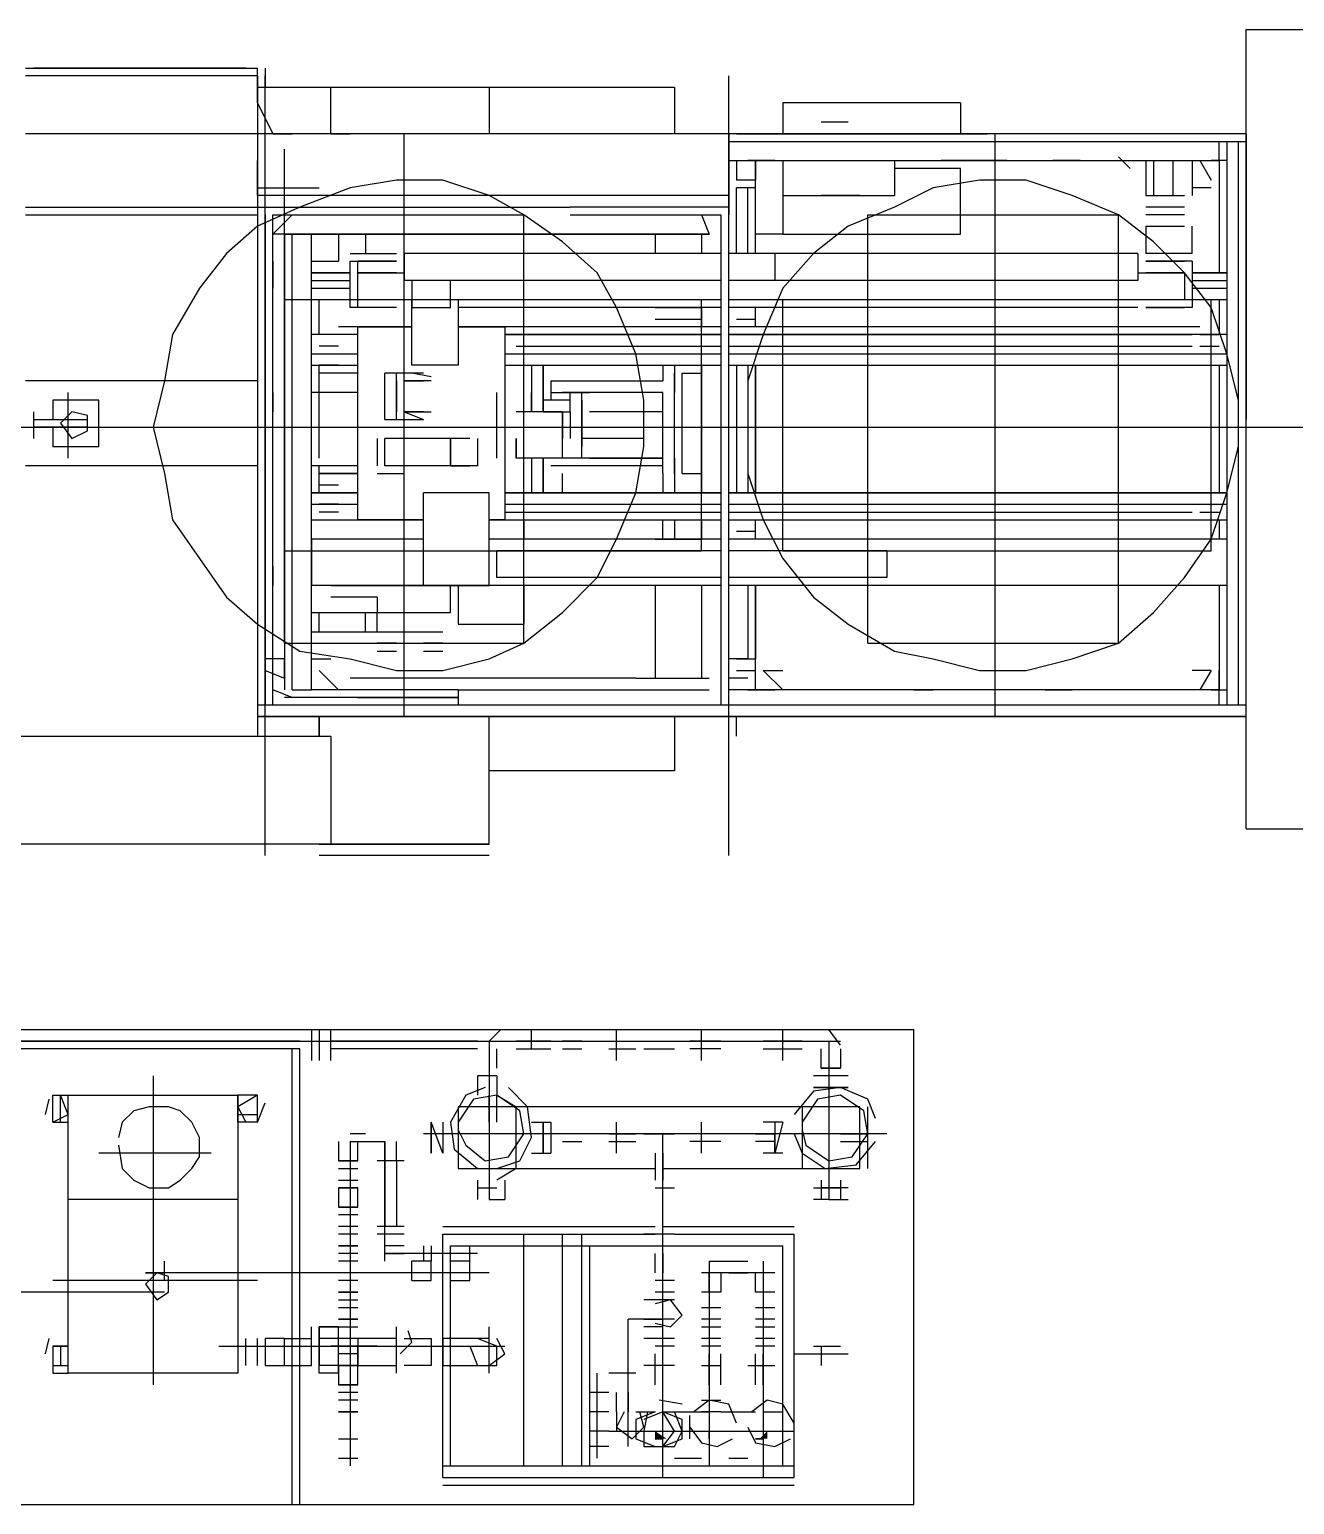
# Model space of a CAD drawing. Header units: millimetres. Extents: x 5 to 415, y 48 to 251.
# Drawn here: x 256.35 to 262.12, y 150.58 to 157.32 of the extents above; entities that cross this region are included whole.
import ezdxf

# ---------------------------------------------------------------- set-up
doc = ezdxf.new("R2010")
doc.units = ezdxf.units.MM
doc.layers.add('H', color=7, linetype='Continuous')
doc.layers.add('P', color=7, linetype='Continuous')

msp = doc.modelspace()

# ---------------------------------------------------------------- hatches: boundary and pattern name
at = {"layer": 'H', "linetype": 'Continuous'}
for points in [[(259.203, 150.883), (259.203, 150.918), (259.256, 150.883), (259.203, 150.883)], [(259.68, 150.883), (259.715, 150.918), (259.715, 150.883), (259.68, 150.883)]]:
    msp.add_hatch(color=256, dxfattribs=at).paths.add_polyline_path(points)

# ---------------------------------------------------------------- linework, layer by layer
at = {"layer": 'P'}
for points in [[(261.902, 157.321), (272.574, 157.321)], [(261.902, 153.67), (261.902, 157.321)], [(256.328, 157.145), (257.387, 157.145)], [(257.334, 157.145), (256.364, 157.145)], [(256.399, 157.145), (256.487, 157.145)], [(256.611, 157.145), (256.487, 157.145)], [(256.611, 157.145), (256.822, 157.145)], [(256.875, 157.145), (257.087, 157.145)], [(257.087, 157.145), (257.246, 157.145)], [(257.246, 157.145), (257.334, 157.145)], [(257.387, 156.986), (257.387, 157.145)], [(257.422, 157.145), (257.422, 157.057)], [(257.422, 157.145), (257.422, 157.057)], [(257.387, 157.11), (256.328, 157.11)], [(257.387, 157.11), (257.387, 156.845)], [(257.422, 153.547), (257.422, 157.11)], [(259.539, 153.547), (259.539, 157.11)], [(257.387, 157.057), (257.722, 157.057)], [(257.387, 157.057), (257.722, 157.057)], [(257.422, 157.057), (257.669, 157.057)], [(257.669, 157.057), (258.445, 157.057)], [(257.722, 156.845), (257.722, 157.057)], [(257.722, 156.845), (257.722, 157.057)], [(258.445, 157.057), (258.445, 156.845)], [(258.445, 157.057), (259.292, 157.057)], [(259.292, 157.057), (259.292, 156.845)], [(257.387, 156.986), (257.387, 156.845)], [(257.387, 156.986), (257.387, 156.845)], [(257.387, 156.986), (257.457, 156.845)], [(260.597, 156.986), (259.786, 156.986)], [(259.786, 156.986), (259.786, 156.845)], [(260.597, 156.986), (260.597, 156.845)], [(260.085, 156.898), (259.962, 156.898)], [(257.387, 156.845), (256.328, 156.845)], [(257.387, 156.845), (256.328, 156.845)], [(259.539, 156.845), (257.387, 156.845)], [(257.387, 156.845), (257.387, 156.563)], [(257.387, 156.845), (257.387, 156.51)], [(257.457, 156.845), (257.387, 156.845)], [(257.387, 156.81), (257.387, 156.722)], [(257.387, 156.81), (257.387, 156.722)], [(257.457, 156.845), (257.545, 156.845)], [(257.457, 156.845), (257.545, 156.845)], [(257.722, 156.845), (257.81, 156.845)], [(258.057, 154.182), (258.057, 156.845)], [(261.902, 156.845), (259.539, 156.845)], [(259.539, 156.845), (259.539, 156.722)], [(259.539, 156.845), (259.539, 156.563)], [(259.539, 156.81), (261.902, 156.81)], [(259.539, 156.81), (261.814, 156.81)], [(259.539, 156.81), (261.902, 156.81)], [(259.539, 156.722), (259.539, 156.81)], [(259.574, 156.845), (260.72, 156.845)], [(261.902, 156.845), (260.72, 156.845)], [(260.756, 154.182), (260.756, 156.845)], [(261.779, 156.722), (261.779, 156.81)], [(261.814, 156.81), (261.814, 154.234)], [(261.867, 154.234), (261.867, 156.81)], [(261.867, 154.234), (261.867, 156.81)], [(261.902, 156.845), (261.902, 155.54)], [(261.902, 154.234), (261.902, 156.81)], [(257.51, 156.475), (257.51, 156.774)], [(261.32, 156.739), (261.373, 156.686)], [(257.387, 156.722), (257.387, 156.563)], [(257.387, 156.563), (257.387, 156.722)], [(259.539, 156.598), (259.539, 156.722)], [(259.539, 156.598), (259.539, 156.722)], [(259.539, 156.722), (261.779, 156.722)], [(259.574, 156.722), (259.574, 156.633)], [(259.75, 156.722), (259.627, 156.722)], [(259.662, 156.298), (259.662, 156.722)], [(259.662, 156.722), (259.662, 156.633)], [(259.786, 156.722), (259.786, 156.563)], [(260.297, 156.722), (260.297, 156.563)], [(260.597, 156.686), (260.297, 156.686)], [(260.809, 156.722), (260.509, 156.722)], [(260.597, 156.386), (260.597, 156.686)], [(261.144, 156.722), (261.02, 156.722)], [(261.444, 156.722), (261.444, 156.563)], [(261.479, 156.722), (261.479, 156.563)], [(261.567, 156.722), (261.567, 156.563)], [(261.655, 156.722), (261.655, 156.563)], [(261.655, 156.686), (261.655, 156.598)], [(261.691, 156.722), (261.743, 156.633)], [(261.814, 156.722), (261.743, 156.722)], [(261.779, 156.722), (261.779, 156.21)], [(261.779, 156.722), (261.779, 156.633)], [(257.387, 156.598), (257.669, 156.598)], [(257.81, 156.598), (257.581, 156.51)], [(258.022, 156.633), (257.81, 156.598)], [(258.233, 156.633), (258.022, 156.633)], [(258.445, 156.563), (258.233, 156.633)], [(259.662, 156.633), (259.574, 156.633)], [(259.574, 156.298), (259.574, 156.598)], [(259.574, 156.298), (259.574, 156.598)], [(259.662, 156.598), (259.574, 156.598)], [(259.627, 156.298), (259.627, 156.598)], [(259.662, 156.298), (259.662, 156.598)], [(260.473, 156.598), (260.297, 156.51)], [(260.685, 156.633), (260.473, 156.598)], [(260.897, 156.633), (260.685, 156.633)], [(261.108, 156.563), (260.897, 156.633)], [(261.743, 156.598), (261.655, 156.598)], [(261.814, 156.598), (261.814, 156.298)], [(261.814, 156.598), (261.814, 156.298)], [(259.539, 156.563), (257.387, 156.563)], [(257.387, 156.563), (257.387, 156.475)], [(257.387, 156.563), (257.387, 156.475)], [(258.392, 156.563), (258.269, 156.563)], [(258.604, 156.475), (258.445, 156.563)], [(258.727, 156.563), (258.48, 156.563)], [(259.539, 156.563), (259.539, 156.475)], [(259.539, 156.563), (259.539, 156.475)], [(259.786, 156.563), (259.786, 156.386)], [(259.786, 156.563), (260.297, 156.563)], [(259.786, 156.563), (260.297, 156.563)], [(260.138, 156.563), (259.962, 156.563)], [(259.962, 156.563), (260.085, 156.563)], [(261.32, 156.475), (261.108, 156.563)], [(261.444, 156.563), (261.62, 156.563)], [(256.328, 156.51), (257.387, 156.51)], [(256.328, 156.475), (257.387, 156.475)], [(257.387, 156.51), (258.092, 156.51)], [(257.387, 156.51), (258.092, 156.51)], [(257.581, 156.51), (257.387, 156.422)], [(257.387, 156.475), (257.387, 154.234)], [(257.387, 156.475), (257.387, 155.716)], [(257.422, 156.475), (257.422, 154.234)], [(257.422, 156.475), (257.422, 154.234)], [(257.457, 156.475), (258.092, 156.475)], [(257.457, 154.234), (257.457, 156.475)], [(257.545, 156.475), (257.457, 156.386)], [(257.51, 154.517), (257.51, 156.475)], [(257.51, 156.475), (258.604, 156.475)], [(258.092, 156.51), (258.815, 156.51)], [(258.604, 154.517), (258.604, 156.475)], [(258.78, 156.351), (258.604, 156.475)], [(259.539, 156.51), (258.815, 156.51)], [(259.539, 156.51), (258.815, 156.51)], [(258.815, 156.475), (259.503, 156.475)], [(259.415, 156.475), (259.45, 156.386)], [(259.503, 156.475), (259.503, 154.234)], [(259.539, 154.234), (259.539, 156.475)], [(259.539, 154.234), (259.539, 156.475)], [(259.539, 154.234), (259.539, 156.475)], [(260.297, 156.51), (260.085, 156.422)], [(260.174, 154.517), (260.174, 156.475)], [(260.174, 156.475), (261.32, 156.475)], [(261.32, 154.517), (261.32, 156.475)], [(261.479, 156.351), (261.32, 156.475)], [(261.62, 156.51), (261.444, 156.51)], [(261.62, 156.51), (261.444, 156.51)], [(261.62, 156.475), (261.444, 156.475)], [(257.387, 156.422), (257.246, 156.298)], [(260.085, 156.422), (259.927, 156.298)], [(261.444, 156.422), (261.444, 156.298)], [(261.444, 156.422), (261.62, 156.422)], [(261.655, 156.298), (261.655, 156.422)], [(259.45, 156.386), (257.457, 156.386)], [(257.545, 156.386), (257.457, 156.386)], [(257.457, 156.139), (257.457, 156.351)], [(257.51, 156.386), (259.45, 156.386)], [(257.51, 156.386), (257.51, 154.305)], [(257.545, 154.305), (257.545, 156.386)], [(257.545, 156.386), (257.634, 156.386)], [(257.634, 154.305), (257.634, 156.386)], [(257.634, 154.305), (257.634, 156.386)], [(259.45, 156.386), (257.634, 156.386)], [(257.757, 156.386), (257.757, 156.263)], [(257.881, 156.386), (257.881, 156.298)], [(258.939, 156.21), (258.78, 156.351)], [(259.203, 156.386), (259.203, 156.298)], [(259.415, 156.386), (259.415, 156.298)], [(259.786, 156.386), (259.662, 156.386)], [(259.786, 156.386), (260.597, 156.386)], [(261.62, 156.21), (261.479, 156.351)], [(257.246, 156.298), (257.122, 156.139)], [(257.457, 156.263), (257.457, 156.139)], [(257.634, 156.263), (257.757, 156.263)], [(257.81, 156.298), (258.022, 156.298)], [(257.81, 156.263), (258.022, 156.263)], [(257.81, 156.051), (257.81, 156.263)], [(258.022, 156.263), (257.845, 156.263)], [(257.845, 156.051), (257.845, 156.263)], [(257.969, 156.263), (257.881, 156.263)], [(259.503, 156.298), (258.057, 156.298)], [(258.057, 156.298), (258.057, 156.175)], [(259.75, 156.298), (259.539, 156.298)], [(259.75, 156.298), (259.75, 156.175)], [(261.408, 156.298), (259.75, 156.298)], [(259.75, 156.298), (259.75, 156.175)], [(259.927, 156.298), (259.786, 156.139)], [(261.408, 156.298), (261.408, 156.175)], [(261.655, 156.298), (261.444, 156.298)], [(261.444, 156.263), (261.62, 156.263)], [(261.655, 156.263), (261.444, 156.263)], [(261.567, 156.263), (261.479, 156.263)], [(261.655, 156.263), (261.655, 156.051)], [(261.655, 156.263), (261.655, 156.051)], [(261.779, 156.298), (261.779, 156.21)], [(257.81, 156.21), (257.634, 156.21)], [(257.634, 156.21), (257.81, 156.21)], [(257.81, 156.21), (257.669, 156.21)], [(257.757, 156.21), (257.669, 156.21)], [(257.845, 156.087), (257.845, 156.21)], [(258.022, 156.21), (257.845, 156.21)], [(257.845, 156.21), (257.933, 156.21)], [(257.933, 156.21), (258.057, 156.21)], [(259.027, 156.051), (258.939, 156.21)], [(261.408, 156.21), (261.532, 156.21)], [(261.62, 156.21), (261.444, 156.21)], [(261.62, 156.21), (261.444, 156.21)], [(261.479, 156.21), (261.62, 156.21)], [(261.532, 156.21), (261.62, 156.21)], [(261.62, 156.21), (261.62, 156.087)], [(261.743, 156.051), (261.62, 156.21)], [(261.814, 156.21), (261.655, 156.21)], [(261.655, 156.21), (261.814, 156.21)], [(257.122, 156.139), (256.999, 155.928)], [(257.634, 156.175), (257.81, 156.175)], [(257.634, 156.139), (257.81, 156.139)], [(257.634, 156.139), (257.81, 156.139)], [(259.503, 156.175), (258.057, 156.175)], [(258.092, 156.175), (258.092, 156.051)], [(258.269, 156.051), (258.269, 156.175)], [(259.75, 156.175), (259.539, 156.175)], [(259.786, 156.139), (259.697, 155.928)], [(261.408, 156.175), (259.75, 156.175)], [(261.655, 156.175), (261.814, 156.175)], [(261.655, 156.139), (261.814, 156.139)], [(261.655, 156.139), (261.814, 156.139)], [(257.51, 156.087), (259.415, 156.087)], [(257.634, 156.087), (257.81, 156.087)], [(257.669, 155.998), (257.669, 156.087)], [(257.845, 156.087), (257.933, 156.087)], [(257.933, 156.087), (258.092, 156.087)], [(258.092, 155.787), (258.092, 156.087)], [(258.269, 156.087), (259.503, 156.087)], [(258.304, 156.087), (258.304, 155.787)], [(259.415, 154.94), (259.415, 156.087)], [(259.539, 156.087), (261.532, 156.087)], [(259.786, 154.94), (259.786, 156.087)], [(259.786, 156.087), (261.743, 156.087)], [(261.532, 156.087), (261.62, 156.087)], [(261.655, 156.087), (261.814, 156.087)], [(261.743, 154.94), (261.743, 156.087)], [(261.779, 156.087), (261.779, 155.928)], [(257.669, 155.928), (257.669, 155.998)], [(258.022, 156.051), (257.81, 156.051)], [(258.022, 156.051), (257.81, 156.051)], [(258.022, 156.051), (257.845, 156.051)], [(258.022, 156.051), (257.845, 156.051)], [(258.092, 156.051), (258.269, 156.051)], [(259.503, 156.051), (258.304, 156.051)], [(259.503, 156.051), (258.304, 156.051)], [(259.115, 155.84), (259.027, 156.051)], [(259.203, 156.051), (259.415, 156.051)], [(259.203, 155.998), (259.415, 155.998)], [(259.415, 156.051), (259.415, 155.963)], [(259.415, 155.963), (259.415, 156.051)], [(259.415, 155.963), (259.415, 156.051)], [(259.75, 156.051), (259.539, 156.051)], [(259.75, 156.051), (259.539, 156.051)], [(259.662, 156.051), (259.574, 156.051)], [(259.574, 155.998), (259.662, 155.998)], [(259.662, 155.963), (259.662, 156.051)], [(261.408, 156.051), (259.75, 156.051)], [(261.408, 156.051), (259.75, 156.051)], [(261.444, 156.051), (261.62, 156.051)], [(261.444, 156.051), (261.62, 156.051)], [(261.655, 156.051), (261.444, 156.051)], [(261.655, 156.051), (261.444, 156.051)], [(261.567, 156.051), (261.479, 156.051)], [(261.479, 156.051), (261.62, 156.051)], [(261.814, 155.84), (261.743, 156.051)], [(256.999, 155.928), (256.963, 155.716)], [(257.757, 155.928), (257.634, 155.928)], [(257.757, 155.928), (257.669, 155.928)], [(257.845, 155.963), (257.757, 155.963)], [(258.092, 155.963), (257.757, 155.963)], [(257.845, 155.928), (257.757, 155.928)], [(257.845, 155.963), (258.092, 155.963)], [(257.845, 155.081), (257.845, 155.963)], [(258.304, 155.963), (258.516, 155.963)], [(259.503, 155.963), (258.304, 155.963)], [(258.516, 155.963), (258.516, 155.081)], [(259.503, 155.963), (258.516, 155.963)], [(259.503, 155.928), (258.516, 155.928)], [(258.516, 155.928), (259.503, 155.928)], [(259.75, 155.963), (259.539, 155.963)], [(259.75, 155.963), (259.539, 155.963)], [(259.75, 155.928), (259.539, 155.928)], [(259.539, 155.928), (261.655, 155.928)], [(259.697, 155.928), (259.627, 155.716)], [(261.691, 155.963), (259.75, 155.963)], [(261.691, 155.963), (259.75, 155.963)], [(261.691, 155.928), (259.75, 155.928)], [(261.814, 155.928), (261.691, 155.928)], [(261.691, 155.928), (261.779, 155.928)], [(257.757, 155.875), (257.669, 155.875)], [(258.568, 155.875), (259.503, 155.875)], [(259.539, 155.875), (261.655, 155.875)], [(261.691, 155.875), (261.779, 155.875)], [(257.634, 155.84), (257.845, 155.84)], [(257.634, 155.84), (257.845, 155.84)], [(257.634, 155.787), (257.757, 155.787)], [(257.669, 155.663), (257.669, 155.787)], [(257.757, 155.787), (257.669, 155.787)], [(257.757, 155.787), (257.845, 155.787)], [(257.757, 155.787), (257.845, 155.787)], [(258.304, 155.787), (258.092, 155.787)], [(258.516, 155.84), (259.503, 155.84)], [(258.516, 155.84), (259.503, 155.84)], [(258.516, 155.787), (259.503, 155.787)], [(258.516, 155.787), (259.503, 155.787)], [(258.639, 155.787), (258.639, 155.575)], [(258.692, 155.787), (258.692, 155.575)], [(258.692, 155.787), (258.692, 155.575)], [(258.692, 155.787), (258.692, 155.575)], [(258.692, 155.575), (258.692, 155.787)], [(259.151, 155.628), (259.115, 155.84)], [(259.239, 155.787), (259.239, 155.716)], [(259.292, 155.787), (259.292, 155.663)], [(259.415, 155.787), (259.415, 155.205)], [(259.415, 155.205), (259.415, 155.787)], [(259.415, 155.205), (259.415, 155.787)], [(259.539, 155.84), (261.814, 155.84)], [(259.539, 155.84), (261.814, 155.84)], [(259.539, 155.787), (259.75, 155.787)], [(259.539, 155.787), (259.75, 155.787)], [(259.574, 155.787), (259.574, 155.205)], [(259.574, 155.787), (259.574, 155.205)], [(259.627, 155.787), (259.627, 155.205)], [(259.662, 155.787), (259.662, 155.205)], [(259.662, 155.205), (259.662, 155.787)], [(259.75, 155.787), (261.691, 155.787)], [(259.75, 155.787), (261.691, 155.787)], [(261.691, 155.787), (261.814, 155.787)], [(261.779, 155.787), (261.779, 155.205)], [(261.867, 155.628), (261.814, 155.84)], [(257.387, 155.716), (256.328, 155.716)], [(257.387, 155.716), (256.328, 155.716)], [(256.963, 155.716), (256.91, 155.504)], [(257.387, 155.716), (257.387, 155.328)], [(257.845, 155.751), (257.669, 155.751)], [(257.845, 155.751), (257.669, 155.751)], [(258.145, 155.751), (257.969, 155.751)], [(257.969, 155.54), (257.969, 155.751)], [(258.022, 155.54), (258.022, 155.751)], [(258.022, 155.716), (258.022, 155.575)], [(258.022, 155.716), (258.022, 155.575)], [(258.022, 155.575), (258.022, 155.716)], [(258.022, 155.716), (258.022, 155.575)], [(258.057, 155.716), (258.145, 155.716)], [(258.057, 155.575), (258.057, 155.716)], [(258.057, 155.716), (258.145, 155.716)], [(258.18, 155.716), (258.057, 155.716)], [(258.18, 155.734), (258.092, 155.751)], [(258.727, 155.716), (258.727, 155.628)], [(258.727, 155.716), (258.904, 155.716)], [(258.727, 155.716), (259.239, 155.716)], [(259.292, 155.293), (259.292, 155.751)], [(259.327, 155.293), (259.327, 155.751)], [(259.327, 155.751), (259.415, 155.751)], [(259.627, 155.716), (259.627, 155.504)], [(261.814, 155.751), (261.814, 155.293)], [(261.814, 155.751), (261.814, 155.293)], [(256.522, 155.363), (256.522, 155.663)], [(257.457, 155.663), (257.457, 155.575)], [(257.845, 155.663), (257.634, 155.663)], [(257.669, 155.363), (257.669, 155.663)], [(258.48, 155.363), (258.48, 155.663)], [(258.639, 155.575), (258.639, 155.663)], [(258.727, 155.663), (258.904, 155.663)], [(258.868, 155.663), (258.78, 155.663)], [(258.815, 155.575), (258.815, 155.663)], [(258.868, 155.363), (258.868, 155.663)], [(259.239, 155.663), (258.868, 155.663)], [(259.239, 155.663), (258.904, 155.663)], [(259.239, 155.575), (259.239, 155.663)], [(256.452, 155.628), (256.452, 155.54)], [(256.663, 155.628), (256.452, 155.628)], [(256.663, 155.416), (256.663, 155.628)], [(258.78, 155.628), (258.692, 155.628)], [(258.815, 155.628), (258.727, 155.628)], [(258.868, 155.628), (258.868, 155.416)], [(259.151, 155.416), (259.151, 155.628)], [(261.867, 155.416), (261.867, 155.628)], [(256.364, 155.575), (256.364, 155.452)], [(256.364, 155.54), (256.487, 155.54)], [(256.54, 155.575), (256.487, 155.522)], [(256.54, 155.575), (256.487, 155.522)], [(256.54, 155.575), (256.487, 155.522)], [(256.487, 155.54), (256.611, 155.54)], [(256.487, 155.522), (256.54, 155.452)], [(256.487, 155.522), (256.54, 155.452)], [(256.487, 155.522), (256.54, 155.452)], [(256.611, 155.557), (256.54, 155.575)], [(256.611, 155.557), (256.54, 155.575)], [(256.611, 155.557), (256.54, 155.575)], [(256.611, 155.487), (256.611, 155.557)], [(256.611, 155.487), (256.611, 155.557)], [(256.611, 155.487), (256.611, 155.557)], [(257.969, 155.54), (258.145, 155.54)], [(258.145, 155.575), (258.057, 155.575)], [(258.145, 155.575), (258.057, 155.575)], [(258.057, 155.575), (258.18, 155.575)], [(258.057, 155.575), (258.145, 155.54)], [(258.516, 155.54), (258.516, 155.452)], [(258.78, 155.575), (258.568, 155.575)], [(258.692, 155.575), (258.815, 155.575)], [(258.78, 155.363), (258.78, 155.575)], [(258.78, 155.575), (258.78, 155.452)], [(258.78, 155.575), (258.78, 155.452)], [(258.815, 155.575), (258.815, 155.452)], [(258.815, 155.575), (258.815, 155.452)], [(259.239, 155.575), (258.904, 155.575)], [(259.239, 155.452), (259.239, 155.575)], [(259.239, 155.452), (259.239, 155.575)], [(192.687, 155.504), (277.072, 155.504)], [(251.583, 155.504), (262.079, 155.504)], [(256.487, 155.504), (256.364, 155.504)], [(256.452, 155.504), (256.452, 155.416)], [(256.611, 155.504), (256.487, 155.504)], [(256.54, 155.452), (256.611, 155.487)], [(256.54, 155.452), (256.611, 155.487)], [(256.54, 155.452), (256.611, 155.487)], [(256.91, 155.504), (256.963, 155.293)], [(257.51, 155.416), (257.51, 155.504)], [(257.933, 155.504), (258.057, 155.504)], [(257.933, 155.452), (257.933, 155.328)], [(257.969, 155.328), (257.969, 155.452)], [(257.969, 155.328), (257.969, 155.452)], [(258.269, 155.452), (257.969, 155.452)], [(257.969, 155.328), (257.969, 155.452)], [(258.269, 155.328), (258.269, 155.452)], [(258.269, 155.452), (258.269, 155.328)], [(258.269, 155.452), (258.269, 155.328)], [(258.357, 155.452), (258.269, 155.452)], [(258.392, 155.452), (258.392, 155.328)], [(258.568, 155.363), (258.568, 155.452)], [(258.568, 155.452), (258.568, 155.363)], [(259.151, 155.452), (258.868, 155.452)], [(259.239, 155.363), (259.239, 155.452)], [(259.627, 155.504), (259.627, 155.293)], [(261.902, 154.182), (261.902, 155.504)], [(256.452, 155.416), (256.663, 155.416)], [(259.115, 155.205), (259.151, 155.416)], [(261.814, 155.205), (261.867, 155.416)], [(257.387, 155.328), (256.328, 155.328)], [(257.387, 155.328), (256.328, 155.328)], [(257.387, 155.328), (257.387, 154.093)], [(257.457, 155.293), (257.457, 155.363)], [(257.845, 155.328), (257.634, 155.328)], [(257.669, 155.205), (257.669, 155.328)], [(258.269, 155.328), (257.969, 155.328)], [(258.392, 155.328), (258.269, 155.328)], [(258.269, 155.328), (258.357, 155.328)], [(258.78, 155.363), (258.568, 155.363)], [(258.639, 155.363), (258.639, 155.205)], [(258.692, 155.363), (258.692, 155.205)], [(258.692, 155.363), (258.692, 155.205)], [(258.692, 155.363), (258.692, 155.205)], [(258.692, 155.205), (258.692, 155.363)], [(258.904, 155.363), (258.727, 155.363)], [(258.904, 155.328), (258.727, 155.328)], [(259.239, 155.328), (258.727, 155.328)], [(258.868, 155.363), (258.78, 155.363)], [(259.239, 155.363), (258.868, 155.363)], [(258.904, 155.363), (259.239, 155.363)], [(259.239, 155.293), (259.239, 155.363)], [(259.292, 155.363), (259.292, 155.205)], [(256.963, 155.293), (256.999, 155.081)], [(257.845, 155.293), (257.669, 155.293)], [(257.669, 155.293), (257.845, 155.293)], [(257.933, 155.293), (258.057, 155.293)], [(258.78, 155.205), (258.78, 155.293)], [(259.239, 155.293), (259.239, 155.205)], [(259.327, 155.293), (259.415, 155.293)], [(259.627, 155.293), (259.697, 155.081)], [(257.757, 155.205), (257.634, 155.205)], [(257.634, 155.205), (257.845, 155.205)], [(257.757, 155.24), (257.669, 155.24)], [(257.845, 155.205), (257.757, 155.205)], [(257.845, 155.205), (257.757, 155.205)], [(258.445, 155.205), (258.145, 155.205)], [(258.145, 154.781), (258.145, 155.205)], [(258.445, 154.781), (258.445, 155.205)], [(258.516, 155.205), (259.503, 155.205)], [(259.503, 155.205), (258.516, 155.205)], [(259.503, 155.205), (258.516, 155.205)], [(259.027, 154.993), (259.115, 155.205)], [(259.539, 155.205), (261.814, 155.205)], [(259.75, 155.205), (259.539, 155.205)], [(259.75, 155.205), (259.539, 155.205)], [(261.691, 155.205), (259.75, 155.205)], [(261.691, 155.205), (259.75, 155.205)], [(261.814, 155.205), (261.691, 155.205)], [(261.743, 154.993), (261.814, 155.205)], [(257.634, 155.152), (257.845, 155.152)], [(257.757, 155.152), (257.669, 155.152)], [(257.757, 155.116), (257.669, 155.116)], [(258.516, 155.152), (259.503, 155.152)], [(258.516, 155.116), (259.503, 155.116)], [(258.568, 155.116), (259.503, 155.116)], [(259.539, 155.152), (261.814, 155.152)], [(259.539, 155.116), (261.655, 155.116)], [(259.539, 155.116), (261.655, 155.116)], [(261.691, 155.152), (261.779, 155.152)], [(261.691, 155.116), (261.779, 155.116)], [(256.999, 155.081), (257.122, 154.905)], [(257.634, 155.081), (257.757, 155.081)], [(257.757, 155.081), (258.145, 155.081)], [(257.757, 155.081), (257.845, 155.081)], [(257.757, 155.081), (257.845, 155.081)], [(258.145, 155.081), (257.845, 155.081)], [(258.516, 155.081), (258.445, 155.081)], [(258.445, 155.081), (259.503, 155.081)], [(258.516, 155.081), (259.503, 155.081)], [(258.516, 155.081), (259.503, 155.081)], [(258.604, 155.081), (258.604, 154.993)], [(258.604, 154.993), (258.604, 155.081)], [(259.239, 154.993), (259.239, 155.081)], [(259.292, 155.081), (259.292, 154.993)], [(259.415, 155.081), (259.415, 154.993)], [(259.415, 154.993), (259.415, 155.081)], [(259.415, 154.993), (259.415, 155.081)], [(259.539, 155.081), (259.75, 155.081)], [(259.539, 155.081), (259.75, 155.081)], [(259.539, 155.081), (259.75, 155.081)], [(259.662, 154.993), (259.662, 155.081)], [(259.697, 155.081), (259.786, 154.905)], [(259.75, 155.081), (261.691, 155.081)], [(259.75, 155.081), (261.691, 155.081)], [(259.75, 155.081), (261.691, 155.081)], [(261.691, 155.081), (261.814, 155.081)], [(261.779, 155.081), (261.779, 154.993)], [(257.634, 154.993), (257.634, 154.781)], [(258.145, 154.993), (257.634, 154.993)], [(258.145, 154.993), (257.634, 154.993)], [(259.503, 154.993), (258.445, 154.993)], [(259.503, 154.993), (258.445, 154.993)], [(258.939, 154.817), (259.027, 154.993)], [(259.203, 154.993), (259.415, 154.993)], [(261.814, 154.993), (259.539, 154.993)], [(261.814, 154.993), (259.539, 154.993)], [(259.662, 155.028), (259.574, 155.028)], [(261.62, 154.817), (261.743, 154.993)], [(257.51, 154.94), (259.415, 154.94)], [(259.503, 154.94), (258.48, 154.94)], [(258.48, 154.817), (258.48, 154.94)], [(260.138, 154.94), (259.539, 154.94)], [(259.786, 154.94), (261.743, 154.94)], [(260.138, 154.94), (259.997, 154.94)], [(260.262, 154.94), (260.138, 154.94)], [(260.262, 154.94), (260.262, 154.817)], [(257.122, 154.905), (257.246, 154.728)], [(257.457, 154.869), (257.457, 154.781)], [(259.786, 154.905), (259.927, 154.728)], [(259.503, 154.781), (257.634, 154.781)], [(259.503, 154.781), (257.634, 154.781)], [(257.722, 154.781), (258.269, 154.781)], [(258.145, 154.781), (258.445, 154.781)], [(258.269, 154.658), (258.269, 154.781)], [(258.304, 154.781), (258.304, 154.605)], [(258.304, 154.781), (258.304, 154.605)], [(258.304, 154.781), (258.304, 154.605)], [(258.304, 154.781), (258.304, 154.605)], [(259.503, 154.817), (258.48, 154.817)], [(258.604, 154.781), (258.604, 154.605)], [(258.604, 154.781), (258.604, 154.605)], [(258.78, 154.658), (258.939, 154.817)], [(259.203, 154.781), (259.203, 154.358)], [(259.415, 154.781), (259.415, 154.358)], [(260.138, 154.817), (259.539, 154.817)], [(259.627, 154.781), (259.539, 154.781)], [(261.814, 154.781), (259.539, 154.781)], [(261.814, 154.781), (259.539, 154.781)], [(259.627, 154.781), (259.627, 154.446)], [(259.627, 154.781), (259.627, 154.446)], [(259.662, 154.781), (259.662, 154.446)], [(259.662, 154.305), (259.662, 154.781)], [(260.138, 154.817), (259.997, 154.817)], [(260.262, 154.817), (260.138, 154.817)], [(261.479, 154.658), (261.62, 154.817)], [(261.779, 154.781), (261.779, 154.305)], [(261.814, 154.781), (261.814, 154.446)], [(261.814, 154.781), (261.814, 154.446)], [(257.246, 154.728), (257.387, 154.605)], [(257.933, 154.728), (257.722, 154.728)], [(257.933, 154.728), (257.933, 154.658)], [(259.927, 154.728), (260.085, 154.605)], [(257.634, 154.658), (257.933, 154.658)], [(257.669, 154.57), (257.669, 154.658)], [(257.669, 154.57), (257.669, 154.658)], [(257.669, 154.658), (257.881, 154.658)], [(257.881, 154.57), (257.881, 154.658)], [(257.933, 154.57), (257.933, 154.658)], [(257.933, 154.658), (258.269, 154.658)], [(258.604, 154.517), (258.78, 154.658)], [(261.32, 154.517), (261.479, 154.658)], [(257.387, 154.605), (257.581, 154.481)], [(257.634, 154.57), (258.233, 154.57)], [(257.634, 154.57), (258.233, 154.57)], [(257.634, 154.57), (258.233, 154.57)], [(258.304, 154.605), (258.604, 154.605)], [(258.357, 154.605), (258.604, 154.605)], [(260.085, 154.605), (260.297, 154.481)], [(257.51, 154.517), (258.604, 154.517)], [(257.634, 154.517), (258.233, 154.517)], [(258.022, 154.517), (257.933, 154.517)], [(258.022, 154.517), (257.933, 154.517)], [(258.233, 154.517), (258.145, 154.517)], [(258.233, 154.517), (258.145, 154.517)], [(258.445, 154.446), (258.604, 154.517)], [(260.174, 154.517), (261.32, 154.517)], [(261.108, 154.446), (261.32, 154.517)], [(257.51, 154.446), (257.422, 154.446)], [(257.51, 154.358), (257.51, 154.446)], [(257.581, 154.481), (257.81, 154.446)], [(257.634, 154.446), (257.722, 154.446)], [(257.81, 154.446), (258.022, 154.393)], [(257.933, 154.481), (258.022, 154.481)], [(258.145, 154.481), (258.233, 154.481)], [(258.233, 154.393), (258.445, 154.446)], [(259.627, 154.446), (259.539, 154.446)], [(259.574, 154.446), (259.662, 154.446)], [(260.297, 154.481), (260.473, 154.446)], [(260.473, 154.446), (260.685, 154.393)], [(260.897, 154.393), (261.108, 154.446)], [(257.422, 154.393), (257.51, 154.358)], [(257.669, 154.393), (257.757, 154.305)], [(258.022, 154.393), (258.233, 154.393)], [(259.574, 154.393), (259.662, 154.393)], [(259.662, 154.305), (259.662, 154.393)], [(259.697, 154.393), (259.786, 154.393)], [(259.697, 154.393), (259.786, 154.305)], [(260.685, 154.393), (260.897, 154.393)], [(261.743, 154.393), (261.655, 154.393)], [(261.743, 154.393), (261.691, 154.305)], [(261.779, 154.305), (261.779, 154.393)], [(257.545, 154.27), (257.457, 154.305)], [(257.545, 154.305), (257.634, 154.305)], [(258.304, 154.305), (257.634, 154.305)], [(259.115, 154.358), (257.81, 154.358)], [(258.304, 154.305), (258.304, 154.234)], [(258.304, 154.305), (259.45, 154.305)], [(259.115, 154.358), (259.45, 154.358)], [(259.115, 154.305), (259.45, 154.305)], [(259.627, 154.358), (259.539, 154.358)], [(259.627, 154.358), (259.539, 154.358)], [(261.779, 154.305), (259.539, 154.305)], [(259.627, 154.305), (259.75, 154.305)], [(260.385, 154.305), (260.473, 154.305)], [(260.597, 154.305), (260.509, 154.305)], [(260.985, 154.305), (261.108, 154.305)], [(261.743, 154.305), (261.814, 154.305)], [(261.779, 154.234), (261.779, 154.305)], [(259.539, 154.234), (257.387, 154.234)], [(259.503, 154.234), (257.457, 154.234)], [(258.304, 154.27), (257.51, 154.27)], [(257.845, 154.27), (257.545, 154.27)], [(257.845, 154.27), (258.304, 154.27)], [(261.902, 154.234), (259.539, 154.234)], [(261.814, 154.234), (259.539, 154.234)], [(259.539, 154.182), (257.387, 154.182)], [(259.539, 154.182), (257.387, 154.182)], [(257.387, 154.182), (259.539, 154.182)], [(257.387, 154.182), (257.387, 154.093)], [(257.387, 154.182), (257.387, 154.093)], [(257.457, 154.182), (257.545, 154.182)], [(257.669, 154.093), (257.669, 154.182)], [(257.669, 154.182), (257.669, 154.093)], [(258.445, 153.599), (258.445, 154.182)], [(258.692, 154.182), (258.48, 154.182)], [(259.115, 154.182), (258.692, 154.182)], [(259.503, 154.182), (259.115, 154.182)], [(259.292, 154.182), (259.292, 153.935)], [(261.902, 154.182), (259.539, 154.182)], [(259.539, 154.182), (261.902, 154.182)], [(259.574, 154.182), (260.72, 154.182)], [(259.574, 154.093), (259.574, 154.182)], [(261.902, 154.182), (260.72, 154.182)], [(256.275, 154.093), (257.722, 154.093)], [(257.722, 154.093), (257.722, 153.599)], [(259.292, 153.935), (258.445, 153.935)], [(261.902, 153.67), (272.574, 153.67)], [(257.722, 153.599), (256.275, 153.599)], [(258.445, 153.599), (257.669, 153.599)], [(257.669, 153.599), (258.445, 153.599)], [(258.445, 153.547), (257.669, 153.547)], [(254.758, 152.753), (260.385, 152.753)], [(254.758, 152.753), (257.545, 152.753)], [(257.581, 152.753), (260.385, 152.753)], [(257.634, 152.753), (257.634, 152.612)], [(257.669, 152.753), (257.669, 152.612)], [(257.722, 152.612), (257.722, 152.753)], [(257.722, 152.612), (257.722, 152.753)], [(257.722, 152.612), (257.722, 152.753)], [(257.722, 152.612), (257.722, 152.753)], [(258.498, 152.753), (258.445, 152.7)], [(258.639, 152.665), (258.639, 152.753)], [(259.027, 152.612), (259.027, 152.753)], [(259.415, 152.612), (259.415, 152.753)], [(259.786, 152.612), (259.786, 152.753)], [(260.05, 152.682), (259.997, 152.753)], [(260.385, 150.583), (260.385, 152.753)], [(260.385, 150.583), (260.385, 152.753)], [(254.582, 152.7), (260.05, 152.7)], [(257.581, 152.7), (254.917, 152.7)], [(258.392, 152.7), (257.722, 152.7)], [(258.445, 152.7), (258.445, 151.977)], [(258.727, 152.7), (258.568, 152.7)], [(258.868, 152.7), (258.78, 152.7)], [(258.992, 152.7), (259.115, 152.7)], [(259.151, 152.7), (259.292, 152.7)], [(259.503, 152.7), (259.362, 152.7)], [(259.874, 152.7), (259.697, 152.7)], [(259.997, 152.7), (259.997, 151.977)], [(257.581, 152.665), (254.917, 152.665)], [(257.545, 151.342), (257.545, 152.665)], [(257.545, 151.342), (257.545, 152.665)], [(257.581, 151.342), (257.581, 152.665)], [(258.392, 152.665), (257.722, 152.665)], [(258.445, 152.665), (258.445, 152.576)], [(258.48, 152.576), (258.48, 152.665)], [(258.568, 152.665), (258.727, 152.665)], [(258.78, 152.665), (258.868, 152.665)], [(258.992, 152.665), (259.115, 152.665)], [(259.151, 152.665), (259.292, 152.665)], [(259.503, 152.665), (259.362, 152.665)], [(259.697, 152.665), (259.874, 152.665)], [(259.962, 152.576), (259.962, 152.665)], [(260.05, 152.665), (260.05, 152.576)], [(259.962, 152.576), (260.05, 152.576)], [(260.05, 152.576), (259.962, 152.576)], [(256.91, 152.541), (256.91, 151.13)], [(258.427, 152.488), (258.339, 152.453)], [(258.392, 152.541), (258.392, 152.453)], [(258.48, 152.541), (258.392, 152.541)], [(258.48, 152.541), (258.48, 152.453)], [(258.621, 152.4), (258.533, 152.488)], [(260.085, 152.541), (259.927, 152.541)], [(259.927, 152.488), (260.085, 152.488)], [(260.085, 152.488), (259.927, 152.488)], [(260.05, 152.488), (259.927, 152.471)], [(259.927, 152.488), (260.05, 152.488)], [(260.085, 152.488), (259.962, 152.488)], [(260.174, 152.435), (260.05, 152.488)], [(256.434, 152.435), (256.417, 152.365)], [(256.452, 152.329), (256.452, 152.453)], [(256.452, 152.453), (256.522, 152.453)], [(256.487, 152.329), (256.487, 152.453)], [(256.522, 152.365), (256.487, 152.453)], [(256.522, 151.183), (256.522, 152.453)], [(256.522, 152.453), (257.298, 152.453)], [(257.298, 152.453), (257.298, 151.183)], [(257.387, 152.453), (257.298, 152.453)], [(257.298, 152.329), (257.298, 152.453)], [(257.387, 152.453), (257.298, 152.453)], [(257.387, 152.453), (257.298, 152.4)], [(257.387, 152.329), (257.387, 152.453)], [(257.387, 152.329), (257.422, 152.418)], [(258.339, 152.453), (258.269, 152.329)], [(258.374, 152.435), (258.304, 152.329)], [(258.48, 152.453), (258.374, 152.435)], [(258.445, 152.329), (258.445, 152.453)], [(258.48, 152.453), (258.568, 152.4)], [(258.48, 152.329), (258.48, 152.453)], [(258.586, 152.382), (258.48, 152.453)], [(259.927, 152.471), (259.838, 152.365)], [(259.944, 152.435), (259.874, 152.329)], [(260.05, 152.453), (259.944, 152.435)], [(260.156, 152.382), (260.05, 152.453)], [(260.209, 152.347), (260.174, 152.435)], [(256.452, 152.329), (256.522, 152.365)], [(256.822, 152.382), (256.769, 152.329)], [(256.893, 152.4), (256.822, 152.382)], [(256.981, 152.4), (256.893, 152.4)], [(257.034, 152.382), (256.981, 152.4)], [(257.087, 152.329), (257.034, 152.382)], [(257.298, 152.4), (257.334, 152.329)], [(257.298, 152.365), (257.387, 152.365)], [(258.304, 152.4), (258.304, 152.118)], [(258.604, 152.4), (258.304, 152.4)], [(258.304, 152.4), (258.304, 152.118)], [(258.568, 152.4), (258.304, 152.4)], [(258.568, 152.118), (258.568, 152.4)], [(259.874, 152.4), (258.568, 152.4)], [(258.604, 152.277), (258.586, 152.382)], [(258.639, 152.259), (258.621, 152.4)], [(260.138, 152.4), (259.874, 152.4)], [(259.874, 152.4), (259.874, 152.118)], [(260.138, 152.4), (259.874, 152.4)], [(260.138, 152.118), (260.138, 152.4)], [(260.174, 152.277), (260.156, 152.382)], [(260.174, 152.118), (260.174, 152.4)], [(256.452, 152.329), (256.522, 152.329)], [(256.769, 152.329), (256.752, 152.259)], [(257.122, 152.259), (257.087, 152.329)], [(257.387, 152.329), (257.298, 152.329)], [(257.387, 152.329), (257.298, 152.329)], [(258.18, 152.188), (258.18, 152.329)], [(258.233, 152.188), (258.18, 152.329)], [(258.18, 152.329), (258.18, 152.241)], [(258.18, 152.329), (258.18, 152.241)], [(258.233, 152.329), (258.233, 152.188)], [(258.269, 152.329), (258.286, 152.206)], [(258.304, 152.294), (258.339, 152.224)], [(258.639, 152.329), (258.727, 152.329)], [(258.692, 152.188), (258.692, 152.329)], [(258.692, 152.329), (258.692, 152.188)], [(258.692, 152.188), (258.692, 152.329)], [(258.692, 152.329), (258.692, 152.241)], [(258.727, 152.329), (258.727, 152.188)], [(259.027, 152.188), (259.027, 152.329)], [(259.415, 152.188), (259.415, 152.329)], [(259.786, 152.329), (259.697, 152.329)], [(259.75, 152.329), (259.75, 152.188)], [(259.75, 152.329), (259.75, 152.188)], [(259.75, 152.329), (259.75, 152.188)], [(259.75, 152.329), (259.75, 152.241)], [(259.786, 152.329), (259.75, 152.188)], [(259.874, 152.294), (259.891, 152.224)], [(256.752, 152.224), (256.769, 152.118)], [(257.122, 152.171), (257.122, 152.259)], [(257.757, 152.241), (257.757, 152.153)], [(257.881, 152.277), (257.81, 152.277)], [(257.81, 152.241), (257.81, 150.76)], [(257.81, 152.241), (257.969, 152.241)], [(257.845, 152.153), (257.845, 152.241)], [(257.969, 151.694), (257.969, 152.241)], [(257.969, 152.241), (257.969, 152.153)], [(258.022, 152.153), (258.022, 152.241)], [(260.262, 152.277), (258.145, 152.277)], [(258.18, 152.188), (258.18, 152.277)], [(258.18, 152.277), (258.18, 152.188)], [(258.18, 152.188), (258.18, 152.277)], [(258.339, 152.224), (258.427, 152.153)], [(258.533, 152.171), (258.604, 152.277)], [(258.586, 152.153), (258.639, 152.259)], [(258.692, 152.188), (258.692, 152.277)], [(258.868, 152.277), (258.78, 152.277)], [(258.78, 152.241), (258.868, 152.241)], [(258.992, 152.277), (259.115, 152.277)], [(258.992, 152.241), (259.115, 152.241)], [(259.151, 152.277), (259.292, 152.277)], [(259.239, 150.707), (259.239, 152.277)], [(259.503, 152.277), (259.362, 152.277)], [(259.503, 152.241), (259.362, 152.241)], [(259.662, 152.277), (259.75, 152.277)], [(259.75, 152.241), (259.662, 152.241)], [(259.75, 152.188), (259.75, 152.277)], [(259.838, 152.277), (259.874, 152.188)], [(259.891, 152.224), (259.997, 152.153)], [(260.05, 152.277), (260.174, 152.277)], [(260.05, 152.241), (260.174, 152.241)], [(260.103, 152.171), (260.174, 152.277)], [(260.121, 152.135), (260.209, 152.241)], [(257.175, 152.188), (256.663, 152.188)], [(257.087, 152.118), (257.122, 152.171)], [(257.757, 152.153), (257.845, 152.153)], [(257.757, 152.153), (257.845, 152.153)], [(257.845, 152.153), (257.757, 152.153)], [(257.845, 152.153), (257.757, 152.153)], [(257.845, 152.153), (257.757, 152.153)], [(257.845, 152.153), (257.757, 152.153)], [(258.057, 152.153), (257.933, 152.153)], [(258.057, 152.153), (257.933, 152.153)], [(258.057, 152.153), (257.933, 152.153)], [(258.057, 152.153), (257.933, 152.153)], [(257.969, 152.153), (257.969, 151.853)], [(258.022, 152.153), (258.022, 151.853)], [(258.286, 152.206), (258.392, 152.118)], [(258.427, 152.153), (258.533, 152.171)], [(258.48, 152.118), (258.586, 152.153)], [(258.639, 152.188), (258.727, 152.188)], [(259.203, 152.188), (259.203, 152.065)], [(259.239, 152.188), (259.239, 152.065)], [(259.786, 152.188), (259.697, 152.188)], [(259.874, 152.188), (259.98, 152.118)], [(259.997, 152.153), (260.103, 152.171)], [(256.769, 152.118), (256.822, 152.065)], [(257.034, 152.065), (257.087, 152.118)], [(257.757, 152.118), (257.845, 152.118)], [(257.757, 152.118), (257.845, 152.118)], [(258.304, 152.118), (258.604, 152.118)], [(258.304, 152.118), (258.568, 152.118)], [(258.568, 152.118), (258.48, 152.065)], [(258.568, 152.118), (259.203, 152.118)], [(259.239, 152.118), (259.874, 152.118)], [(259.874, 152.118), (260.138, 152.118)], [(259.874, 152.118), (260.138, 152.118)], [(259.98, 152.118), (260.121, 152.135)], [(256.822, 152.065), (256.893, 152.03)], [(256.893, 152.03), (256.981, 152.03)], [(256.981, 152.03), (257.034, 152.065)], [(257.757, 152.065), (257.845, 152.065)], [(257.757, 152.065), (257.845, 152.065)], [(257.845, 152.03), (257.757, 152.03)], [(257.757, 152.03), (257.757, 151.941)], [(257.757, 152.03), (257.845, 152.03)], [(257.845, 151.941), (257.845, 152.03)], [(258.392, 152.065), (258.392, 151.977)], [(258.392, 152.03), (258.48, 152.03)], [(258.392, 152.03), (258.48, 152.03)], [(258.516, 152.065), (258.516, 151.977)], [(259.203, 152.03), (259.292, 152.03)], [(259.203, 152.03), (259.292, 152.03)], [(259.203, 152.03), (259.292, 152.03)], [(259.927, 152.03), (260.05, 152.03)], [(259.927, 152.03), (260.05, 152.03)], [(259.962, 152.065), (259.962, 151.977)], [(260.085, 152.03), (259.962, 152.03)], [(260.05, 152.065), (260.05, 151.977)], [(257.298, 151.977), (256.522, 151.977)], [(258.445, 151.977), (258.516, 151.977)], [(259.997, 151.977), (259.927, 151.977)], [(259.997, 151.977), (260.085, 151.977)], [(257.845, 151.941), (257.757, 151.941)], [(257.757, 151.941), (257.845, 151.941)], [(257.845, 151.941), (257.757, 151.941)], [(257.845, 151.906), (257.757, 151.906)], [(257.845, 151.906), (257.757, 151.906)], [(257.845, 151.853), (257.757, 151.853)], [(257.845, 151.818), (257.757, 151.818)], [(258.057, 151.853), (257.933, 151.853)], [(258.057, 151.853), (257.933, 151.853)], [(258.057, 151.853), (257.933, 151.853)], [(258.057, 151.818), (257.933, 151.818)], [(258.233, 151.853), (259.203, 151.853)], [(258.233, 151.818), (259.203, 151.818)], [(258.233, 151.818), (259.203, 151.818)], [(258.233, 150.707), (258.233, 151.818)], [(258.233, 150.76), (258.233, 151.818)], [(258.604, 150.76), (258.604, 151.818)], [(258.604, 150.76), (258.604, 151.818)], [(258.78, 150.76), (258.78, 151.818)], [(258.78, 150.76), (258.78, 151.818)], [(258.868, 150.76), (258.868, 151.818)], [(259.292, 151.818), (259.151, 151.818)], [(259.292, 151.818), (259.203, 151.818)], [(259.292, 151.818), (259.203, 151.818)], [(259.239, 151.853), (259.838, 151.853)], [(259.292, 151.818), (259.838, 151.818)], [(259.292, 151.818), (259.838, 151.818)], [(259.838, 150.707), (259.838, 151.818)], [(259.838, 150.76), (259.838, 151.818)], [(257.757, 151.765), (257.845, 151.765)], [(257.845, 151.765), (257.757, 151.765)], [(258.057, 151.765), (257.969, 151.765)], [(258.145, 151.765), (258.145, 151.694)], [(258.18, 151.765), (258.18, 151.694)], [(258.18, 151.765), (258.18, 151.694)], [(258.269, 150.76), (258.269, 151.765)], [(258.269, 151.765), (258.604, 151.765)], [(258.269, 151.765), (258.357, 151.765)], [(258.357, 151.694), (258.357, 151.765)], [(258.604, 151.765), (258.78, 151.765)], [(258.78, 151.765), (259.786, 151.765)], [(258.868, 150.76), (258.868, 151.765)], [(258.904, 151.765), (258.904, 150.76)], [(259.786, 150.76), (259.786, 151.765)], [(256.91, 151.694), (256.91, 151.553)], [(256.963, 151.606), (256.963, 151.694)], [(256.963, 151.606), (256.963, 151.694)], [(257.845, 151.73), (257.757, 151.73)], [(257.845, 151.694), (257.757, 151.694)], [(258.392, 151.73), (257.969, 151.73)], [(257.969, 151.73), (258.057, 151.73)], [(258.092, 151.606), (258.092, 151.694)], [(258.18, 151.694), (258.092, 151.694)], [(258.18, 151.606), (258.18, 151.694)], [(258.357, 151.73), (258.269, 151.73)], [(258.357, 151.694), (258.269, 151.694)], [(258.357, 151.606), (258.357, 151.694)], [(258.357, 151.606), (258.357, 151.694)], [(259.203, 151.642), (259.203, 151.73)], [(259.239, 151.73), (259.239, 151.642)], [(259.45, 151.694), (259.45, 150.76)], [(259.45, 151.694), (259.539, 151.694)], [(259.45, 151.694), (259.539, 151.694)], [(259.539, 151.694), (259.627, 151.694)], [(259.697, 151.694), (259.697, 150.707)], [(257.387, 151.606), (256.452, 151.606)], [(258.445, 151.642), (256.875, 151.642)], [(256.875, 151.642), (256.963, 151.642)], [(256.928, 151.642), (256.875, 151.589)], [(256.981, 151.624), (256.928, 151.642)], [(256.981, 151.553), (256.981, 151.624)], [(257.845, 151.642), (257.757, 151.642)], [(257.845, 151.642), (257.757, 151.642)], [(257.845, 151.606), (257.757, 151.606)], [(257.845, 151.606), (257.757, 151.606)], [(257.845, 151.606), (257.757, 151.606)], [(258.092, 151.606), (258.18, 151.606)], [(258.269, 151.606), (258.357, 151.606)], [(259.292, 151.606), (259.203, 151.606)], [(259.75, 151.642), (259.415, 151.642)], [(259.503, 151.642), (259.415, 151.642)], [(259.539, 151.642), (259.45, 151.642)], [(259.539, 151.642), (259.45, 151.642)], [(259.45, 151.553), (259.45, 151.642)], [(259.503, 151.642), (259.503, 151.553)], [(259.539, 151.642), (259.627, 151.642)], [(259.662, 151.553), (259.662, 151.642)], [(259.697, 151.642), (259.697, 151.553)], [(256.963, 151.553), (256.152, 151.553)], [(256.875, 151.589), (256.928, 151.518)], [(256.928, 151.518), (256.981, 151.553)], [(257.757, 151.553), (257.845, 151.553)], [(257.845, 151.553), (257.757, 151.553)], [(257.845, 151.553), (257.757, 151.553)], [(257.845, 151.553), (257.757, 151.553)], [(257.845, 151.553), (257.757, 151.553)], [(259.292, 151.553), (259.203, 151.553)], [(259.292, 151.553), (259.203, 151.553)], [(259.503, 151.553), (259.415, 151.553)], [(259.503, 151.553), (259.415, 151.553)], [(259.503, 151.553), (259.415, 151.553)], [(259.503, 151.553), (259.415, 151.553)], [(259.75, 151.553), (259.662, 151.553)], [(259.75, 151.553), (259.662, 151.553)], [(259.75, 151.553), (259.662, 151.553)], [(259.75, 151.553), (259.662, 151.553)], [(257.757, 151.518), (257.845, 151.518)], [(257.757, 151.518), (257.845, 151.518)], [(257.757, 151.483), (257.845, 151.483)], [(257.757, 151.483), (257.845, 151.483)], [(259.292, 151.518), (259.151, 151.518)], [(259.292, 151.518), (259.151, 151.518)], [(259.292, 151.518), (259.203, 151.518)], [(259.292, 151.518), (259.203, 151.518)], [(259.274, 151.518), (259.203, 151.5)], [(259.327, 151.448), (259.274, 151.518)], [(259.415, 151.483), (259.503, 151.483)], [(259.662, 151.483), (259.75, 151.483)], [(257.757, 151.43), (257.845, 151.43)], [(257.845, 151.43), (257.757, 151.43)], [(259.292, 151.43), (259.08, 151.43)], [(259.08, 150.848), (259.08, 151.43)], [(259.151, 151.43), (259.239, 151.43)], [(259.203, 151.412), (259.274, 151.395)], [(259.274, 151.395), (259.327, 151.448)], [(259.503, 151.43), (259.415, 151.43)], [(259.75, 151.43), (259.662, 151.43)], [(256.434, 151.342), (256.417, 151.271)], [(257.298, 151.342), (257.298, 151.218)], [(257.334, 151.218), (257.334, 151.342)], [(257.387, 151.218), (257.387, 151.342)], [(257.387, 151.218), (257.387, 151.342)], [(257.51, 151.342), (257.422, 151.342)], [(257.422, 151.342), (257.422, 151.218)], [(257.51, 151.342), (257.634, 151.342)], [(257.51, 151.218), (257.51, 151.342)], [(257.545, 151.218), (257.545, 151.342)], [(257.545, 151.218), (257.545, 151.342)], [(257.581, 151.218), (257.581, 151.342)], [(257.634, 151.218), (257.634, 151.395)], [(257.634, 151.218), (257.634, 151.395)], [(257.669, 151.395), (257.669, 151.218)], [(257.669, 151.183), (257.669, 151.395)], [(257.669, 151.183), (257.669, 151.395)], [(257.757, 151.395), (257.669, 151.395)], [(257.669, 151.306), (257.669, 151.395)], [(257.669, 151.395), (257.757, 151.395)], [(257.845, 151.342), (257.669, 151.342)], [(257.845, 151.342), (257.669, 151.342)], [(257.669, 151.342), (257.669, 151.271)], [(257.669, 151.342), (257.669, 151.271)], [(257.669, 151.342), (257.669, 151.218)], [(257.669, 151.342), (257.669, 151.218)], [(257.845, 151.342), (257.722, 151.342)], [(257.845, 151.342), (257.722, 151.342)], [(257.757, 151.183), (257.757, 151.395)], [(257.757, 151.183), (257.757, 151.395)], [(257.757, 151.395), (257.845, 151.395)], [(257.845, 151.342), (257.757, 151.342)], [(257.845, 151.342), (257.757, 151.342)], [(257.81, 151.342), (257.81, 151.218)], [(257.881, 151.342), (257.81, 151.342)], [(257.845, 151.342), (257.845, 151.271)], [(257.845, 151.342), (257.845, 151.218)], [(257.845, 151.342), (257.845, 151.218)], [(257.845, 151.342), (257.845, 151.271)], [(258.022, 151.342), (257.881, 151.342)], [(258.022, 151.183), (258.022, 151.395)], [(258.057, 151.342), (258.18, 151.342)], [(258.092, 151.324), (258.075, 151.377)], [(258.18, 151.342), (258.18, 151.218)], [(258.233, 151.342), (258.233, 151.218)], [(258.445, 151.342), (258.233, 151.342)], [(258.48, 151.306), (258.392, 151.342)], [(258.445, 151.183), (258.445, 151.395)], [(258.516, 151.271), (258.48, 151.342)], [(259.239, 151.395), (259.151, 151.395)], [(259.292, 151.342), (259.151, 151.342)], [(259.292, 151.342), (259.151, 151.342)], [(259.292, 151.342), (259.203, 151.342)], [(259.415, 151.395), (259.503, 151.395)], [(259.415, 151.395), (259.503, 151.395)], [(259.503, 151.342), (259.415, 151.342)], [(259.503, 151.342), (259.415, 151.342)], [(259.503, 151.342), (259.415, 151.342)], [(259.662, 151.395), (259.75, 151.395)], [(259.662, 151.395), (259.75, 151.395)], [(259.75, 151.342), (259.662, 151.342)], [(259.75, 151.342), (259.662, 151.342)], [(259.75, 151.342), (259.662, 151.342)], [(256.452, 151.306), (256.452, 151.218)], [(256.452, 151.306), (256.452, 151.183)], [(256.452, 151.306), (256.522, 151.306)], [(256.522, 151.306), (256.452, 151.306)], [(256.487, 151.306), (256.487, 151.218)], [(256.522, 151.218), (256.522, 151.306)], [(257.21, 151.306), (258.516, 151.306)], [(257.669, 151.218), (257.669, 151.306)], [(257.933, 151.306), (257.722, 151.306)], [(257.757, 151.306), (257.845, 151.306)], [(257.757, 151.306), (257.845, 151.306)], [(257.845, 151.271), (257.757, 151.271)], [(257.845, 151.218), (257.845, 151.306)], [(258.039, 151.271), (258.092, 151.324)], [(258.357, 151.306), (258.392, 151.218)], [(258.445, 151.218), (258.516, 151.271)], [(258.48, 151.218), (258.48, 151.306)], [(259.292, 151.306), (259.203, 151.306)], [(259.203, 151.13), (259.203, 151.271)], [(259.239, 151.13), (259.239, 151.271)], [(259.503, 151.306), (259.415, 151.306)], [(259.45, 151.13), (259.45, 151.271)], [(259.503, 151.13), (259.503, 151.271)], [(259.75, 151.306), (259.662, 151.306)], [(259.662, 151.13), (259.662, 151.271)], [(259.697, 151.13), (259.697, 151.271)], [(259.838, 151.271), (260.085, 151.271)], [(259.927, 151.306), (260.05, 151.306)], [(259.927, 151.271), (260.05, 151.271)], [(259.962, 151.306), (259.962, 151.218)], [(256.452, 151.218), (256.522, 151.218)], [(257.422, 151.218), (257.51, 151.218)], [(257.51, 151.218), (257.634, 151.218)], [(257.545, 150.583), (257.545, 151.218)], [(257.545, 150.583), (257.545, 151.218)], [(257.581, 150.583), (257.581, 151.218)], [(257.845, 151.218), (257.669, 151.218)], [(257.845, 151.218), (257.669, 151.218)], [(257.757, 151.218), (257.669, 151.218)], [(257.845, 151.218), (257.722, 151.218)], [(257.845, 151.218), (257.722, 151.218)], [(257.845, 151.218), (257.757, 151.218)], [(257.757, 151.218), (257.757, 151.13)], [(257.845, 151.218), (257.757, 151.218)], [(257.757, 151.218), (257.845, 151.218)], [(257.845, 151.13), (257.845, 151.218)], [(257.845, 151.218), (258.022, 151.218)], [(258.18, 151.218), (258.057, 151.218)], [(258.233, 151.218), (258.445, 151.218)], [(258.392, 151.218), (258.48, 151.218)], [(259.292, 151.218), (259.151, 151.218)], [(259.415, 151.218), (259.503, 151.218)], [(259.627, 151.218), (259.75, 151.218)], [(256.452, 151.183), (256.522, 151.183)], [(257.298, 151.183), (256.522, 151.183)], [(257.757, 151.183), (257.669, 151.183)], [(258.939, 150.795), (258.939, 151.183)], [(259.115, 151.183), (258.992, 151.183)], [(257.757, 151.13), (257.845, 151.13)], [(257.845, 151.13), (257.757, 151.13)], [(257.845, 151.095), (257.757, 151.095)], [(257.845, 151.095), (257.757, 151.095)], [(258.992, 151.095), (258.904, 151.095)], [(259.027, 151.007), (259.027, 151.095)], [(259.08, 151.095), (259.08, 151.007)], [(257.845, 151.059), (257.757, 151.059)], [(257.845, 151.059), (257.757, 151.059)], [(257.845, 151.059), (257.757, 151.059)], [(257.757, 151.007), (257.845, 151.007)], [(257.845, 151.007), (257.757, 151.007)], [(257.845, 151.007), (257.757, 151.007)], [(257.845, 151.007), (257.757, 151.007)], [(257.845, 151.007), (257.757, 151.007)], [(258.992, 151.007), (258.904, 151.007)], [(259.027, 151.007), (259.027, 150.918)], [(259.062, 151.007), (259.027, 150.936)], [(259.08, 150.918), (259.08, 151.007)], [(259.115, 151.007), (259.203, 151.007)], [(259.203, 151.007), (259.115, 150.971)], [(259.151, 150.936), (259.133, 151.007)], [(259.168, 151.007), (259.151, 150.918)], [(259.239, 151.007), (259.151, 150.971)], [(259.239, 151.007), (259.151, 150.971)], [(259.327, 151.042), (259.221, 151.059)], [(259.239, 151.007), (259.45, 151.007)], [(259.292, 150.918), (259.239, 151.007)], [(259.327, 150.971), (259.239, 151.007)], [(259.327, 150.918), (259.292, 151.007)], [(259.45, 151.059), (259.38, 151.007)], [(259.415, 151.059), (259.503, 151.059)], [(259.503, 151.007), (259.415, 151.007)], [(259.539, 151.042), (259.45, 151.059)], [(259.503, 151.007), (259.662, 151.007)], [(259.574, 150.954), (259.539, 151.042)], [(259.715, 151.059), (259.644, 151.007)], [(259.697, 151.007), (259.786, 151.007)], [(259.786, 151.042), (259.715, 151.059)], [(259.838, 150.954), (259.786, 151.042)], [(257.81, 150.971), (257.81, 150.848)], [(257.81, 150.971), (257.81, 150.848)], [(259.027, 150.936), (259.098, 150.883)], [(259.098, 150.883), (259.151, 150.936)], [(259.115, 150.971), (259.115, 150.883)], [(259.327, 150.883), (259.327, 150.971)], [(259.362, 150.883), (259.362, 150.989)], [(259.362, 150.936), (259.415, 150.865)], [(259.627, 150.936), (259.662, 150.865)], [(257.757, 150.883), (257.845, 150.883)], [(258.992, 150.918), (258.904, 150.918)], [(258.992, 150.918), (259.362, 150.918)], [(259.115, 150.883), (259.203, 150.848)], [(259.151, 150.918), (259.151, 150.848)], [(259.151, 150.918), (259.151, 150.848)], [(259.239, 150.883), (259.203, 150.883)], [(259.203, 150.883), (259.239, 150.883)], [(259.239, 150.848), (259.292, 150.918)], [(259.239, 150.918), (259.239, 150.918)], [(259.239, 150.918), (259.239, 150.918)], [(259.239, 150.848), (259.327, 150.883)], [(259.292, 150.848), (259.327, 150.918)], [(259.327, 150.918), (259.574, 150.918)], [(259.415, 150.865), (259.486, 150.848)], [(259.45, 150.883), (259.45, 150.918)], [(259.45, 150.918), (259.45, 150.883)], [(259.45, 150.918), (259.45, 150.918)], [(259.45, 150.918), (259.45, 150.918)], [(259.486, 150.848), (259.556, 150.883)], [(259.574, 150.918), (259.838, 150.918)], [(259.697, 150.883), (259.662, 150.883)], [(259.662, 150.883), (259.697, 150.883)], [(259.662, 150.865), (259.75, 150.848)], [(259.697, 150.918), (259.697, 150.918)], [(259.697, 150.918), (259.697, 150.918)], [(259.75, 150.848), (259.821, 150.883)], [(259.786, 150.795), (259.786, 150.883)], [(258.992, 150.848), (258.904, 150.848)], [(259.151, 150.848), (259.239, 150.848)], [(259.151, 150.848), (259.239, 150.848)], [(259.203, 150.848), (259.292, 150.848)], [(259.203, 150.848), (259.292, 150.848)], [(257.757, 150.795), (257.845, 150.795)], [(258.233, 150.76), (259.838, 150.76)], [(258.269, 150.76), (258.604, 150.76)], [(258.604, 150.76), (258.78, 150.76)], [(258.78, 150.76), (259.786, 150.76)], [(259.151, 150.76), (259.292, 150.76)], [(259.151, 150.76), (259.292, 150.76)], [(259.151, 150.76), (259.292, 150.76)], [(259.292, 150.795), (259.415, 150.795)], [(259.415, 150.76), (259.539, 150.76)], [(259.415, 150.76), (259.539, 150.76)], [(259.415, 150.76), (259.539, 150.76)], [(259.539, 150.795), (259.627, 150.795)], [(259.627, 150.76), (259.75, 150.76)], [(259.627, 150.76), (259.75, 150.76)], [(259.627, 150.76), (259.75, 150.76)], [(258.233, 150.707), (259.838, 150.707)], [(258.233, 150.671), (259.838, 150.671)], [(254.758, 150.583), (260.385, 150.583)], [(254.758, 150.583), (257.545, 150.583)], [(257.581, 150.583), (260.385, 150.583)]]:
    msp.add_lwpolyline(points, dxfattribs=at)

doc.saveas('drawing.dxf')
